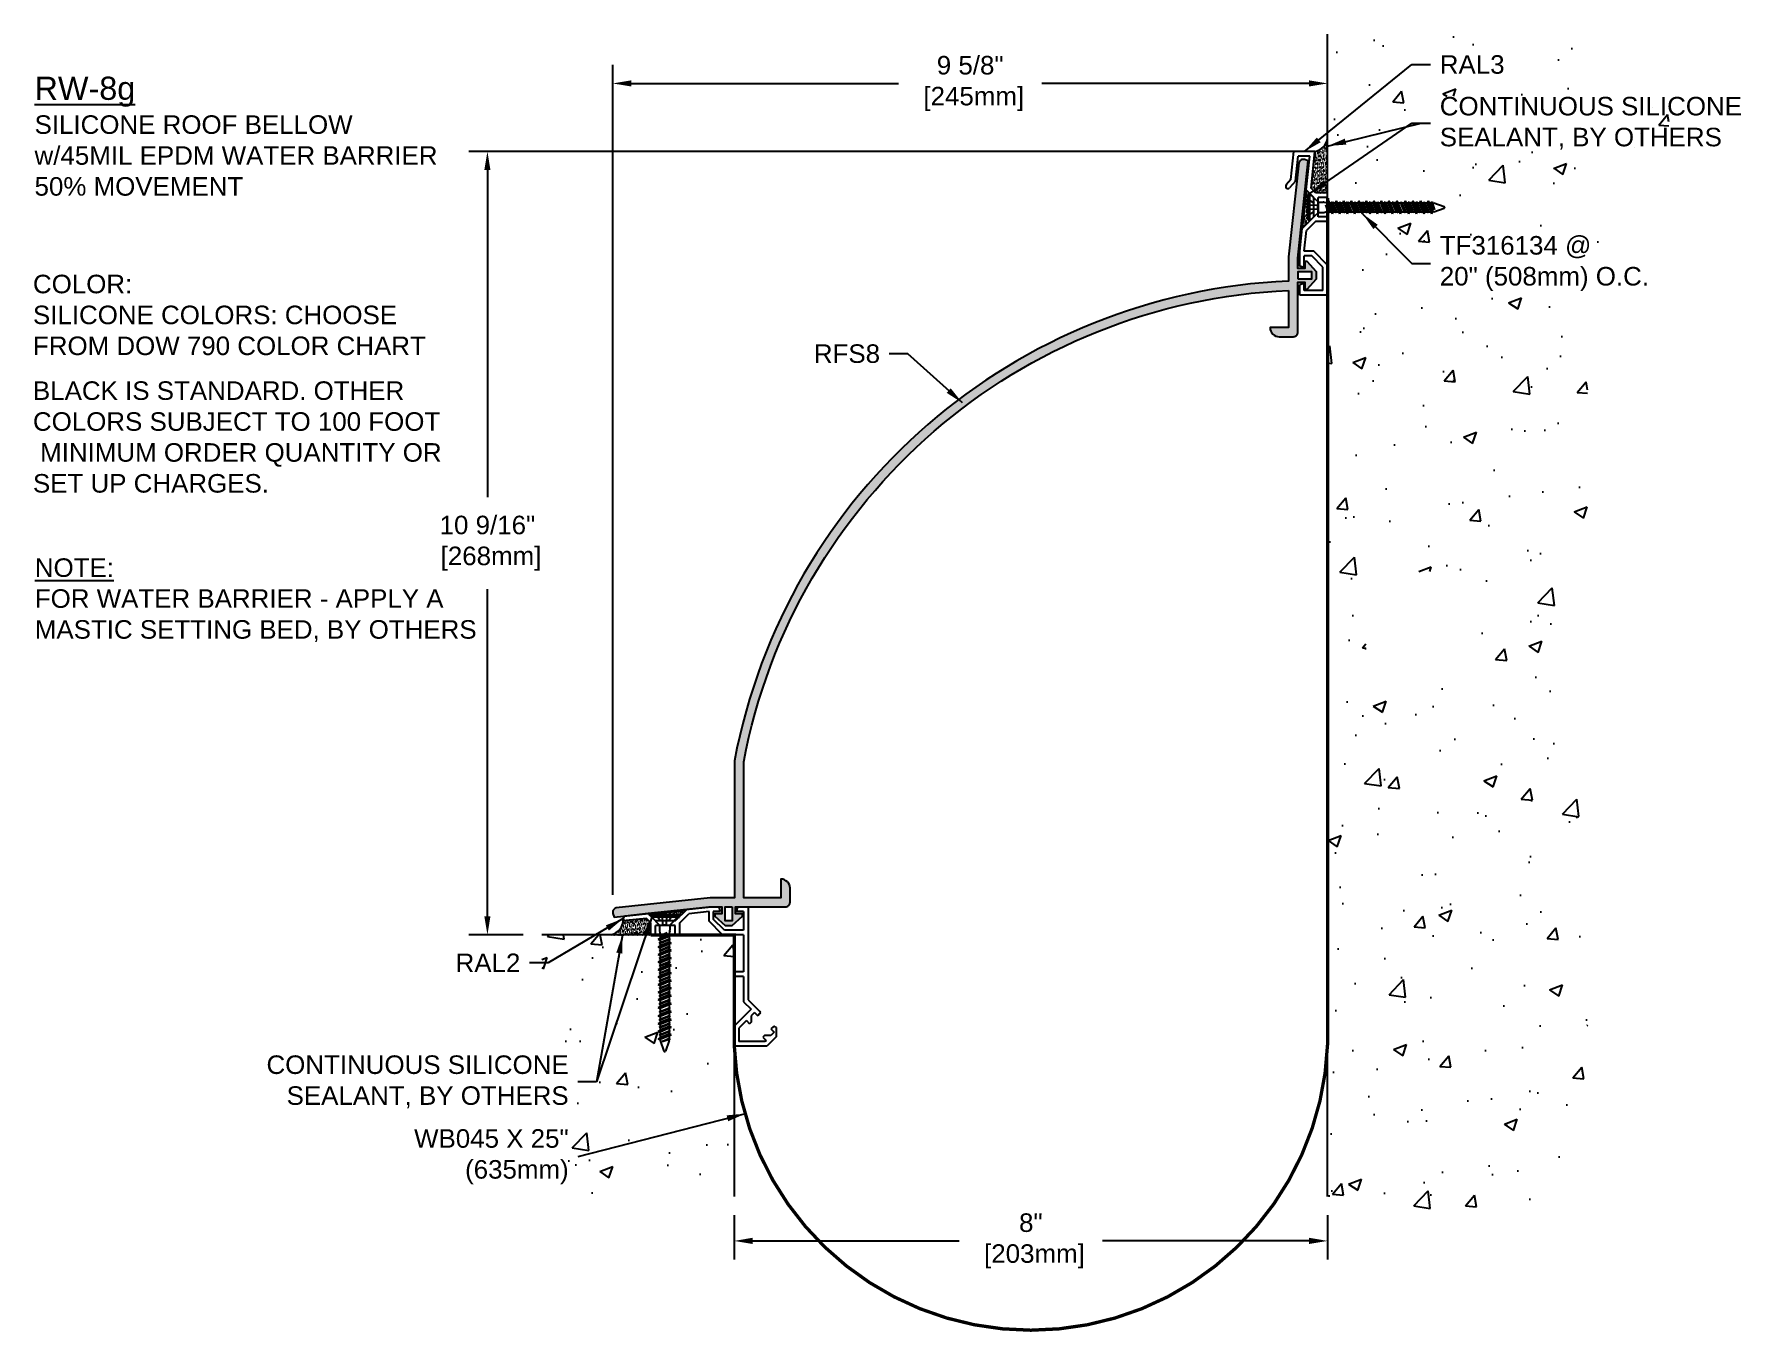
# Model space of a CAD drawing. Header units: inches. Extents: x -0.3 to 22.7, y -0.8 to 16.7.
import ezdxf

# ---------------------------------------------------------------- set-up
doc = ezdxf.new("R2010")
doc.units = ezdxf.units.IN
doc.header["$MEASUREMENT"] = 0
doc.linetypes.add('DASHED', pattern=[0.75, 0.5, -0.25])
for name, color, linetype in [('Anchors', 4, 'Continuous'), ('Conditions', 1, 'Continuous'), ('Dimensions', 3, 'Continuous'), ('Fillers', 2, 'Continuous'), ('Metals', 7, 'Continuous'), ('TEXT', 2, 'Continuous')]:
    doc.layers.add(name, color=color, linetype=linetype)
doc.styles.add('ARIAL', font='arial.ttf')
doc.dimstyles.new('Arial', dxfattribs={"dimtxt": 0.25, "dimasz": 0.25, "dimexe": 0.25, "dimexo": 0.25, "dimgap": 0.25, "dimtad": 0, "dimtih": 1, "dimtoh": 1, "dimdec": 4, "dimzin": 3, "dimdsep": 46, "dimlunit": 4, "dimtxsty": 'ARIAL', "dimcen": 0.25, "dimadec": 0, "dimazin": 0, "dimtfac": 1, "dimtdec": 4, "dimtofl": 0, "dimtmove": 0, "dimatfit": 3, "dimfxl": 0, "dimfrac": 2, "dimtolj": 1, "dimtzin": 0, "dimarcsym": 0})

# ---------------------------------------------------------------- blocks, each defined once
blk = doc.blocks.new('*D8')
at = {"layer": 'DEFPOINTS', "color": 0}
for p in [(9.161, 1.027), (17.161, 1.027), (17.161, 0.429)]:
    blk.add_point(p, dxfattribs=at)
at = {"layer": 'Dimensions', "color": 0, "lineweight": -2}
for p, q in [((9.161, 0.777), (9.161, 0.179)), ((17.161, 0.777), (17.161, 0.179)), ((9.411, 0.429), (12.195, 0.429)), ((16.911, 0.429), (14.128, 0.429))]:
    blk.add_line(p, q, dxfattribs=at)
at = {"layer": 'Dimensions', "color": 0}
for points in [[(9.411, 0.471), (9.411, 0.387), (9.161, 0.429)], [(16.911, 0.471), (16.911, 0.387), (17.161, 0.429)]]:
    blk.add_solid(points, dxfattribs=at)
at = {"layer": 'Dimensions', "color": 0, "insert": (13.161, 0.429), "char_height": 0.25, "attachment_point": 5, "style": 'ARIAL'}
blk.add_mtext('\\A1;8"\\P [203mm]', dxfattribs=at)
blk = doc.blocks.new('A$C63CB1885')
for p, q in [((-0.176, 0), (-0.175, 0.018)), ((-0.176, 0), (0.176, 0)), ((-0.176, 0), (-0.07, -0.113)), ((-0.163, 0.029), (0.163, 0.029)), ((0.07, -0.113), (0.176, 0)), ((0.176, 0), (0.175, 0.018)), ((-0.074, -0.251), (0.032, -0.215)), ((-0.07, -0.113), (0.07, -0.113)), ((-0.07, -0.113), (-0.07, -0.18)), ((-0.069, -0.189), (-0.063, -0.215)), ((-0.062, -0.245), (0.032, -0.215)), ((0.032, -0.215), (-0.062, -0.257)), ((-0.062, -0.225), (-0.062, -0.245)), ((0.062, -0.225), (0.062, -0.238)), ((0.069, -0.189), (0.063, -0.215)), ((0.07, -0.113), (0.07, -0.18)), ((-0.086, -0.302), (0.086, -0.251)), ((-0.086, -0.302), (-0.062, -0.289)), ((-0.086, -0.302), (-0.062, -0.315)), ((-0.086, -0.403), (0.086, -0.353)), ((-0.086, -0.403), (-0.062, -0.391)), ((-0.086, -0.403), (-0.062, -0.416)), ((-0.086, -0.505), (0.086, -0.454)), ((-0.074, -0.251), (-0.062, -0.245)), ((-0.074, -0.251), (-0.062, -0.257)), ((-0.074, -0.353), (0.074, -0.302)), ((-0.074, -0.353), (-0.062, -0.346)), ((-0.074, -0.353), (-0.062, -0.359)), ((-0.074, -0.454), (0.074, -0.403)), ((-0.074, -0.454), (-0.062, -0.448)), ((-0.074, -0.454), (-0.062, -0.46)), ((0.062, -0.238), (-0.062, -0.289)), ((-0.062, -0.257), (-0.062, -0.289)), ((0.062, -0.264), (-0.062, -0.315)), ((-0.062, -0.346), (0.062, -0.296)), ((0.062, -0.308), (-0.062, -0.359)), ((-0.062, -0.315), (-0.062, -0.346)), ((0.062, -0.34), (-0.062, -0.391)), ((-0.062, -0.359), (-0.062, -0.391)), ((0.062, -0.366), (-0.062, -0.416)), ((-0.062, -0.448), (0.062, -0.397)), ((0.062, -0.41), (-0.062, -0.46)), ((-0.062, -0.416), (-0.062, -0.448)), ((0.062, -0.441), (-0.062, -0.492)), ((0.086, -0.251), (0.062, -0.238)), ((0.086, -0.251), (0.062, -0.264)), ((0.062, -0.264), (0.062, -0.296)), ((0.074, -0.302), (0.062, -0.296)), ((0.074, -0.302), (0.062, -0.308)), ((0.062, -0.308), (0.062, -0.34)), ((0.086, -0.353), (0.062, -0.34)), ((0.086, -0.353), (0.062, -0.366)), ((0.062, -0.366), (0.062, -0.397)), ((0.074, -0.403), (0.062, -0.397)), ((0.074, -0.403), (0.062, -0.41)), ((0.062, -0.41), (0.062, -0.441)), ((0.086, -0.454), (0.062, -0.441)), ((0.086, -0.454), (0.062, -0.467)), ((-0.086, -0.505), (-0.062, -0.492)), ((-0.086, -0.505), (-0.062, -0.518)), ((-0.086, -0.607), (0.086, -0.556)), ((-0.086, -0.607), (-0.062, -0.594)), ((-0.086, -0.607), (-0.062, -0.619)), ((-0.086, -0.708), (0.086, -0.657)), ((-0.074, -0.556), (0.074, -0.505)), ((-0.074, -0.556), (-0.062, -0.55)), ((-0.074, -0.556), (-0.062, -0.562)), ((-0.074, -0.657), (0.074, -0.607)), ((-0.074, -0.657), (-0.062, -0.651)), ((-0.074, -0.657), (-0.062, -0.664)), ((-0.062, -0.46), (-0.062, -0.492)), ((0.062, -0.467), (-0.062, -0.518)), ((-0.062, -0.55), (0.062, -0.499)), ((0.062, -0.511), (-0.062, -0.562)), ((-0.062, -0.518), (-0.062, -0.55)), ((0.062, -0.543), (-0.062, -0.594)), ((-0.062, -0.562), (-0.062, -0.594)), ((0.062, -0.569), (-0.062, -0.619)), ((-0.062, -0.651), (0.062, -0.6)), ((0.062, -0.613), (-0.062, -0.664)), ((-0.062, -0.619), (-0.062, -0.651)), ((0.062, -0.644), (-0.062, -0.695)), ((-0.062, -0.664), (-0.062, -0.695)), ((0.062, -0.67), (-0.062, -0.721)), ((0.062, -0.467), (0.062, -0.499)), ((0.074, -0.505), (0.062, -0.499)), ((0.074, -0.505), (0.062, -0.511)), ((0.062, -0.511), (0.062, -0.543)), ((0.086, -0.556), (0.062, -0.543)), ((0.086, -0.556), (0.062, -0.569)), ((0.062, -0.569), (0.062, -0.6)), ((0.074, -0.607), (0.062, -0.6)), ((0.074, -0.607), (0.062, -0.613)), ((0.062, -0.613), (0.062, -0.644)), ((0.086, -0.657), (0.062, -0.644)), ((0.086, -0.657), (0.062, -0.67)), ((0.062, -0.67), (0.062, -0.702)), ((-0.086, -0.708), (-0.062, -0.695)), ((-0.086, -0.708), (-0.062, -0.721)), ((-0.086, -0.81), (0.086, -0.759)), ((-0.086, -0.81), (-0.062, -0.797)), ((-0.086, -0.81), (-0.062, -0.823)), ((-0.086, -0.911), (0.086, -0.86)), ((-0.086, -0.911), (-0.062, -0.898)), ((-0.086, -0.911), (-0.062, -0.924)), ((-0.074, -0.759), (0.074, -0.708)), ((-0.074, -0.759), (-0.062, -0.753)), ((-0.074, -0.759), (-0.062, -0.765)), ((-0.074, -0.86), (0.074, -0.81)), ((-0.074, -0.86), (-0.062, -0.854)), ((-0.074, -0.86), (-0.062, -0.867)), ((-0.074, -0.962), (0.074, -0.911)), ((-0.062, -0.753), (0.062, -0.702)), ((0.062, -0.714), (-0.062, -0.765)), ((-0.062, -0.721), (-0.062, -0.753)), ((0.062, -0.746), (-0.062, -0.797)), ((-0.062, -0.765), (-0.062, -0.797)), ((0.062, -0.772), (-0.062, -0.823)), ((-0.062, -0.854), (0.062, -0.804)), ((0.062, -0.816), (-0.062, -0.867)), ((-0.062, -0.823), (-0.062, -0.854)), ((0.062, -0.848), (-0.062, -0.898)), ((-0.062, -0.867), (-0.062, -0.898)), ((0.062, -0.873), (-0.062, -0.924)), ((-0.062, -0.956), (0.062, -0.905)), ((0.062, -0.917), (-0.062, -0.968)), ((0.074, -0.708), (0.062, -0.702)), ((0.074, -0.708), (0.062, -0.714)), ((0.062, -0.714), (0.062, -0.746)), ((0.086, -0.759), (0.062, -0.746)), ((0.086, -0.759), (0.062, -0.772)), ((0.062, -0.772), (0.062, -0.804)), ((0.074, -0.81), (0.062, -0.804)), ((0.074, -0.81), (0.062, -0.816)), ((0.062, -0.816), (0.062, -0.848)), ((0.086, -0.86), (0.062, -0.848)), ((0.086, -0.86), (0.062, -0.873)), ((0.062, -0.873), (0.062, -0.905)), ((0.074, -0.911), (0.062, -0.905)), ((0.074, -0.911), (0.062, -0.917)), ((0.062, -0.917), (0.062, -0.949)), ((-0.086, -1.013), (0.086, -0.962)), ((-0.086, -1.013), (-0.062, -1)), ((-0.086, -1.013), (-0.062, -1.026)), ((-0.086, -1.114), (0.086, -1.064)), ((-0.086, -1.114), (-0.062, -1.101)), ((-0.086, -1.114), (-0.062, -1.127)), ((-0.074, -0.962), (-0.062, -0.956)), ((-0.074, -0.962), (-0.062, -0.968)), ((-0.074, -1.064), (0.074, -1.013)), ((-0.074, -1.064), (-0.062, -1.057)), ((-0.074, -1.064), (-0.062, -1.07)), ((-0.074, -1.171), (0.074, -1.121)), ((-0.062, -0.924), (-0.062, -0.956)), ((0.062, -0.949), (-0.062, -1)), ((-0.062, -0.968), (-0.062, -1)), ((0.062, -0.975), (-0.062, -1.026)), ((-0.062, -1.057), (0.062, -1.007)), ((0.062, -1.019), (-0.062, -1.07)), ((-0.062, -1.026), (-0.062, -1.057)), ((0.062, -1.051), (-0.062, -1.101)), ((-0.062, -1.07), (-0.062, -1.101)), ((0.062, -1.077), (-0.062, -1.127)), ((-0.062, -1.165), (0.062, -1.115)), ((0.062, -1.127), (-0.062, -1.178)), ((-0.062, -1.127), (-0.062, -1.165)), ((0.086, -0.962), (0.062, -0.949)), ((0.086, -0.962), (0.062, -0.975)), ((0.062, -0.975), (0.062, -1.007)), ((0.074, -1.013), (0.062, -1.007)), ((0.074, -1.013), (0.062, -1.019)), ((0.062, -1.019), (0.062, -1.051)), ((0.086, -1.064), (0.062, -1.051)), ((0.086, -1.064), (0.062, -1.077)), ((0.062, -1.077), (0.062, -1.115)), ((0.074, -1.121), (0.062, -1.115)), ((0.074, -1.121), (0.062, -1.127)), ((0.062, -1.127), (0.062, -1.159)), ((-0.086, -1.222), (0.086, -1.171)), ((-0.086, -1.222), (-0.062, -1.209)), ((-0.086, -1.222), (-0.062, -1.235)), ((-0.086, -1.332), (0.086, -1.282)), ((-0.086, -1.332), (-0.062, -1.319)), ((-0.086, -1.332), (-0.062, -1.345)), ((-0.074, -1.171), (-0.062, -1.165)), ((-0.074, -1.171), (-0.062, -1.178)), ((-0.074, -1.282), (0.074, -1.231)), ((-0.074, -1.282), (-0.062, -1.275)), ((-0.074, -1.282), (-0.062, -1.288)), ((-0.074, -1.387), (0.074, -1.336)), ((0.062, -1.159), (-0.062, -1.209)), ((-0.062, -1.178), (-0.062, -1.209)), ((0.062, -1.184), (-0.062, -1.235)), ((-0.062, -1.275), (0.062, -1.225)), ((-0.062, -1.235), (-0.062, -1.275)), ((0.062, -1.237), (-0.062, -1.288)), ((0.062, -1.269), (-0.062, -1.319)), ((-0.062, -1.288), (-0.062, -1.319)), ((0.062, -1.295), (-0.062, -1.345)), ((-0.062, -1.381), (0.062, -1.33)), ((0.062, -1.343), (-0.062, -1.393)), ((-0.062, -1.345), (-0.062, -1.381)), ((0.062, -1.374), (-0.062, -1.425)), ((0.086, -1.171), (0.062, -1.159)), ((0.086, -1.171), (0.062, -1.184)), ((0.062, -1.184), (0.062, -1.225)), ((0.074, -1.231), (0.062, -1.225)), ((0.074, -1.231), (0.062, -1.237)), ((0.062, -1.237), (0.062, -1.269)), ((0.086, -1.282), (0.062, -1.269)), ((0.086, -1.282), (0.062, -1.295)), ((0.062, -1.295), (0.062, -1.33)), ((0.074, -1.336), (0.062, -1.33)), ((0.074, -1.336), (0.062, -1.343)), ((0.062, -1.343), (0.062, -1.374)), ((0.086, -1.387), (0.062, -1.374)), ((-0.086, -1.438), (0.086, -1.387)), ((-0.086, -1.438), (-0.062, -1.425)), ((-0.086, -1.438), (-0.062, -1.451)), ((-0.086, -1.54), (0.086, -1.489)), ((-0.086, -1.54), (-0.062, -1.527)), ((-0.086, -1.54), (-0.062, -1.553)), ((-0.086, -1.643), (0.086, -1.592)), ((-0.074, -1.387), (-0.062, -1.381)), ((-0.074, -1.387), (-0.062, -1.393)), ((-0.074, -1.489), (0.074, -1.439)), ((-0.074, -1.489), (-0.062, -1.483)), ((-0.074, -1.489), (-0.062, -1.496)), ((-0.074, -1.592), (0.074, -1.541)), ((-0.074, -1.592), (-0.062, -1.586)), ((-0.074, -1.592), (-0.062, -1.598)), ((-0.062, -1.393), (-0.062, -1.425)), ((0.062, -1.4), (-0.062, -1.451)), ((-0.062, -1.483), (0.062, -1.433)), ((0.062, -1.445), (-0.062, -1.496)), ((-0.062, -1.451), (-0.062, -1.483)), ((0.062, -1.477), (-0.062, -1.527)), ((-0.062, -1.496), (-0.062, -1.527)), ((0.062, -1.502), (-0.062, -1.553)), ((-0.062, -1.586), (0.062, -1.535)), ((0.062, -1.547), (-0.062, -1.598)), ((-0.062, -1.553), (-0.062, -1.586)), ((0.062, -1.579), (-0.062, -1.63)), ((-0.062, -1.598), (-0.062, -1.63)), ((0.062, -1.605), (-0.062, -1.655)), ((0.086, -1.387), (0.062, -1.4)), ((0.062, -1.4), (0.062, -1.433)), ((0.074, -1.439), (0.062, -1.433)), ((0.074, -1.439), (0.062, -1.445)), ((0.062, -1.445), (0.062, -1.477)), ((0.086, -1.489), (0.062, -1.477)), ((0.086, -1.489), (0.062, -1.502)), ((0.062, -1.502), (0.062, -1.535)), ((0.074, -1.541), (0.062, -1.535)), ((0.074, -1.541), (0.062, -1.547)), ((0.062, -1.547), (0.062, -1.579)), ((0.086, -1.592), (0.062, -1.579)), ((0.086, -1.592), (0.062, -1.605)), ((0.062, -1.605), (0.062, -1.652)), ((-0.086, -1.643), (-0.062, -1.63)), ((-0.086, -1.643), (-0.062, -1.655)), ((-0.06, -1.668), (-0.01, -1.81)), ((-0.034, -1.679), (0.062, -1.636)), ((-0.034, -1.679), (0.074, -1.643)), ((0.062, -1.649), (-0.034, -1.679)), ((0.06, -1.668), (0.01, -1.81)), ((0.074, -1.643), (0.062, -1.636)), ((0.074, -1.643), (0.062, -1.649))]:
    blk.add_line(p, q)
at = {"linetype": 'DASHED', "ltscale": 0.025}
for p, q in [((-0.113, 0.029), (-0.024, -0.106)), ((-0.024, -0.106), (-0.031, 0.028)), ((0.024, -0.106), (0.031, 0.029)), ((0.112, 0.029), (0.024, -0.106)), ((-0.024, -0.106), (0.024, -0.106))]:
    blk.add_line(p, q, dxfattribs=at)
for centre, radius, start, end in [((-0.163, 0.017), 0.0112, 90, 175), ((0.163, 0.017), 0.0112, 5, 90), ((-0.023, -0.18), 0.0465, 180, 191.9357), ((-0.109, -0.225), 0.0465, 0, 11.9357), ((0.109, -0.225), 0.0465, 168.0643, 180), ((0.023, -0.18), 0.0465, 348.0643, 0), ((-0.016, -1.652), 0.0465, 183.9476, 199.3058), ((0, -1.806), 0.0106, 204.1001, 335.8999), ((0.016, -1.652), 0.0465, 340.6942, 0)]:
    blk.add_arc(centre, radius, start, end)
blk = doc.blocks.new('TF316134')
blk.add_blockref('A$C63CB1885', (0, -0.0285))
blk = doc.blocks.new('*D9')
at = {"layer": 'DEFPOINTS', "color": 0}
for p in [(5.834, 15.119), (16.99, 15.119), (6.566, 4.556)]:
    blk.add_point(p, dxfattribs=at)
at = {"layer": 'Dimensions', "color": 0, "lineweight": -2}
for p, q in [((16.74, 15.119), (5.584, 15.119)), ((5.834, 14.869), (5.834, 10.458)), ((5.834, 4.806), (5.834, 9.217)), ((6.316, 4.556), (5.584, 4.556))]:
    blk.add_line(p, q, dxfattribs=at)
at = {"layer": 'Dimensions', "color": 0}
for points in [[(5.792, 14.869), (5.875, 14.869), (5.834, 15.119)], [(5.792, 4.806), (5.875, 4.806), (5.834, 4.556)]]:
    blk.add_solid(points, dxfattribs=at)
at = {"layer": 'Dimensions', "color": 0, "insert": (5.834, 9.837), "char_height": 0.25, "attachment_point": 5, "style": 'ARIAL'}
blk.add_mtext('\\A1;10 9/16"\\P [268mm]', dxfattribs=at)
blk = doc.blocks.new('*D10')
at = {"layer": 'DEFPOINTS', "color": 0}
for p in [(17.161, 16.037), (17.161, 15.193), (7.524, 4.847)]:
    blk.add_point(p, dxfattribs=at)
at = {"layer": 'Dimensions', "color": 0, "lineweight": -2}
for p, q in [((7.524, 5.097), (7.524, 16.287)), ((17.161, 15.443), (17.161, 16.287)), ((7.774, 16.037), (11.376, 16.037)), ((16.911, 16.037), (13.309, 16.037))]:
    blk.add_line(p, q, dxfattribs=at)
at = {"layer": 'Dimensions', "color": 0}
for points in [[(7.774, 16.079), (7.774, 15.996), (7.524, 16.037)], [(16.911, 16.079), (16.911, 15.996), (17.161, 16.037)]]:
    blk.add_solid(points, dxfattribs=at)
at = {"layer": 'Dimensions', "color": 0, "insert": (12.343, 16.037), "char_height": 0.25, "attachment_point": 5, "style": 'ARIAL'}
blk.add_mtext('\\A1;9 5/8"\\P [245mm]', dxfattribs=at)
blk = doc.blocks.new('RAL2')
for p, q in [((-0.797, 1.687), (-0.642, 1.843)), ((-0.345, 1.875), (-0.642, 1.843)), ((-0.205, 1.875), (-0.345, 1.875)), ((-0.188, 1.813), (-0.205, 1.875)), ((0.03, 1.813), (0.047, 1.875)), ((0.187, 1.875), (0.047, 1.875)), ((0.187, 1.875), (0.187, 0.625)), ((-1.497, 1.72), (-1.497, 1.718)), ((-1.162, 1.787), (-1.47, 1.753)), ((-1.185, 1.722), (-1.464, 1.692)), ((-1.125, 1.662), (-1.185, 1.722)), ((-1.062, 1.687), (-1.162, 1.787)), ((-1.125, 1.5), (-1.125, 1.662)), ((-0.797, 1.687), (-1.062, 1.687)), ((-0.797, 1.625), (-1.062, 1.625)), ((-1.062, 1.5), (-1.062, 1.625)), ((-0.797, 1.5), (-0.797, 1.625)), ((-0.735, 1.662), (-0.613, 1.784)), ((-0.735, 1.5), (-0.735, 1.662)), ((-0.338, 1.813), (-0.613, 1.784)), ((-0.345, 1.813), (-0.345, 1.687)), ((-0.158, 1.5), (-0.345, 1.687)), ((-0.188, 1.813), (-0.283, 1.813)), ((-0.283, 1.813), (-0.283, 1.713)), ((-0.132, 1.562), (-0.283, 1.713)), ((0.125, 1.813), (0.03, 1.813)), ((0.125, 1.813), (0.125, 1.562)), ((-1.062, 1.5), (-1.125, 1.5)), ((-0.735, 1.5), (-0.797, 1.5)), ((0.125, 1.5), (-0.158, 1.5)), ((0.125, 1.562), (-0.132, 1.562)), ((0.125, 1.5), (0.125, 1)), ((0, 1), (0, 0.938)), ((0.125, 1), (0, 1)), ((0.125, 0.938), (0, 0.938)), ((0.125, 0.938), (0.125, 0.599)), ((0.228, 0.496), (0, 0.268)), ((0.125, 0.599), (0.228, 0.496)), ((0.187, 0.625), (0.346, 0.466)), ((0, 0.268), (0, 0)), ((0.163, 0.343), (0.062, 0.242)), ((0.062, 0.242), (0.062, 0.062)), ((0.163, 0.343), (0.206, 0.299)), ((0.228, 0.321), (0.206, 0.299)), ((0.272, 0.452), (0.228, 0.408)), ((0.228, 0.408), (0.228, 0.321)), ((0.272, 0.452), (0.316, 0.408)), ((0.346, 0.438), (0.316, 0.408)), ((0.522, 0.261), (0.493, 0.232)), ((0.493, 0.232), (0.537, 0.187)), ((0.551, 0.261), (0.563, 0.249)), ((0.563, 0.249), (0.563, 0.125)), ((0.438, 0), (0, 0)), ((0.412, 0.062), (0.062, 0.062)), ((0.405, 0.144), (0.383, 0.122)), ((0.383, 0.122), (0.428, 0.077)), ((0.493, 0.143), (0.405, 0.144)), ((0.428, 0.077), (0.412, 0.062)), ((0.563, 0.125), (0.438, 0)), ((0.537, 0.187), (0.493, 0.143))]:
    blk.add_line(p, q)
for centre, radius, start, end in [((-1.467, 1.723), 0.03, 96.1768, 186.1768), ((-1.467, 1.721), 0.03, 186.1768, 276.1768), ((0.332, 0.452), 0.02, 315, 45), ((0.537, 0.247), 0.02, 45, 135)]:
    blk.add_arc(centre, radius, start, end)
blk = doc.blocks.new('RAL3')
for p, q in [((-0.493, 1.563), (-0.454, 1.938)), ((-0.171, 1.938), (-0.454, 1.938)), ((-0.434, 1.537), (-0.398, 1.876)), ((-0.24, 1.876), (-0.398, 1.876)), ((-0.288, 1.421), (-0.24, 1.876)), ((-0.223, 1.444), (-0.171, 1.938)), ((-0.493, 1.563), (-0.558, 1.489)), ((-0.434, 1.537), (-0.511, 1.449)), ((-0.187, 1.32), (-0.288, 1.421)), ((-0.161, 1.383), (-0.223, 1.444)), ((0, 1.383), (-0.161, 1.383)), ((0, 1.32), (0, 1.383)), ((-0.187, 1.056), (-0.187, 1.32)), ((0, 1.32), (-0.125, 1.32)), ((-0.125, 1.056), (-0.125, 1.32)), ((-0.187, 1.056), (-0.343, 0.9)), ((-0.161, 0.993), (-0.283, 0.871)), ((0, 0.993), (-0.161, 0.993)), ((0, 1.056), (-0.125, 1.056)), ((0, 0.993), (0, 1.056)), ((-0.375, 0.593), (-0.343, 0.9)), ((-0.313, 0.593), (-0.283, 0.871)), ((-0.375, 0.392), (-0.375, 0.593)), ((-0.187, 0.593), (-0.313, 0.593)), ((-0.313, 0.375), (-0.313, 0.531)), ((-0.213, 0.531), (-0.313, 0.531)), ((-0.062, 0.38), (-0.213, 0.531)), ((0, 0.406), (-0.187, 0.593)), ((-0.313, 0.375), (-0.375, 0.392)), ((-0.062, 0.062), (-0.062, 0.38)), ((0, 0), (0, 0.406)), ((-0.313, 0.157), (-0.375, 0.14)), ((-0.375, 0), (-0.375, 0.14)), ((0, 0), (-0.375, 0)), ((-0.313, 0.062), (-0.313, 0.157)), ((-0.062, 0.062), (-0.313, 0.062))]:
    blk.add_line(p, q)
blk.add_arc((-0.534, 1.469), 0.031, 138.8174, 318.8174)
blk = doc.blocks.new('RFS8 at 8RW')
h = blk.add_hatch(color=256)
h.dxf.hatch_style = 1
h.paths.add_polyline_path([(7.907, 10.063), (7.859, 10.079, 0.414214), (7.782, 10.035), (7.644, 8.767), (7.644, 8.439, 0.348548), (0.172, 1.97), (0.172, 0.125), (-0.156, 0.125), (-1.424, -0.013, 0.450136), (-1.466, -0.097), (-1.452, -0.138), (-0.14, 0), (0, 0), (0, -0.094), (-0.094, -0.094), (-0.094, -0.125), (0.047, -0.25), (0.094, -0.25), (0.141, -0.25), (0.281, -0.125), (0.281, -0.094), (0.188, -0.094), (0.188, 0), (0.859, 0, 0.414214), (0.922, 0.062), (0.922, 0.251, 0.416578), (0.797, 0.375), (0.797, 0.125), (0.297, 0.125), (0.297, 1.958, -0.347939), (7.644, 8.314), (7.644, 7.814), (7.394, 7.814, 0.416578), (7.518, 7.689), (7.706, 7.689, 0.414214), (7.769, 7.751), (7.769, 8.423), (7.863, 8.423), (7.863, 8.329), (7.894, 8.329), (8.019, 8.47), (8.019, 8.517), (8.019, 8.564), (7.894, 8.704), (7.863, 8.704), (7.863, 8.611), (7.769, 8.611), (7.769, 8.75)])
h.paths.add_polyline_path([(7.769, 8.564), (7.956, 8.564), (7.956, 8.47), (7.769, 8.47), (7.769, 8.517)], flags=16)
h.paths.add_polyline_path([(0.141, 0), (0.141, -0.188), (0.047, -0.188), (0.047, 0), (0.094, 0)], flags=16)
blk.add_lwpolyline([(7.644, 8.314), (7.644, 7.814), (7.394, 7.814), (7.394, 7.813, 0.414214), (7.518, 7.689), (7.706, 7.689, 0.414214), (7.769, 7.751), (7.769, 8.423), (7.863, 8.423), (7.863, 8.329), (7.894, 8.329), (8.019, 8.47), (8.019, 8.517), (8.019, 8.564), (7.894, 8.704), (7.863, 8.704), (7.863, 8.611), (7.769, 8.611), (7.769, 8.75), (7.907, 10.063), (7.859, 10.079, 0.414214), (7.782, 10.035), (7.644, 8.767), (7.644, 8.439, 0.348548), (0.172, 1.97), (0.172, 0.125), (-0.156, 0.125), (-1.424, -0.013, 0.414214), (-1.468, -0.09), (-1.452, -0.138), (-0.14, 0), (0, 0), (0, -0.094), (-0.094, -0.094), (-0.094, -0.125), (0.047, -0.25), (0.094, -0.25), (0.141, -0.25), (0.281, -0.125), (0.281, -0.094), (0.188, -0.094), (0.188, 0), (0.859, 0, 0.414214), (0.922, 0.062), (0.922, 0.251, 0.414214), (0.798, 0.375), (0.797, 0.375), (0.797, 0.125), (0.297, 0.125), (0.297, 1.958, -0.347939), (7.644, 8.314)], format="xyb")
for points in [[(7.769, 8.47), (7.956, 8.47), (7.956, 8.564), (7.769, 8.564), (7.769, 8.517)], [(0.141, 0), (0.141, -0.188), (0.047, -0.188), (0.047, 0), (0.094, 0)]]:
    blk.add_lwpolyline(points, close=True)

msp = doc.modelspace()

# ---------------------------------------------------------------- hatches: boundary and pattern name
at = {"layer": 'Conditions'}
h = msp.add_hatch(dxfattribs=at)
h.set_pattern_fill('AR-CONC', color=256, scale=0.25)
h.set_pattern_definition([(50, (-4.6967, -4.4246), (1.79315, -0.15688), [0.1875, -2.0625]), (355, (-4.6967, -4.4246), (-0.34688, 1.88048), [0.15, -1.65]), (100.4514, (-4.5473, -4.4376), (1.44627, 1.7236), [0.15935, -1.752855]), (46.184, (-4.6967, -3.9246), (2.6681, -0.4138), [0.28125, -3.09375]), (96.636, (-4.4744, -3.959), (2.33665, 2.4353), [0.23903, -2.62928]), (351.184, (-4.6967, -3.9246), (2.33665, 2.4353), [0.225, -2.475]), (21, (-4.4467, -4.0496), (1.49227, -1.00655), [0.1875, -2.0625]), (326, (-4.4467, -4.0496), (0.60829, 1.81288), [0.15, -1.65]), (71.4514, (-4.3223, -4.1335), (2.10056, 0.80633), [0.15935, -1.752855]), (37.5, (-4.6967, -4.4246), (0.0304, 0.832235), [0, -1.63, 0, -1.675, 0, -1.65625]), (7.5, (-4.6967, -4.4246), (0.657674, 0.98603), [0, -0.955, 0, -1.5925, 0, -0.63125]), (327.5, (-5.2542, -4.4246), (1.334556, -0.056387), [0, -0.625, 0, -1.95, 0, -2.5875]), (317.5, (-5.5042, -4.4246), (1.457965, 0.250262), [0, -0.8125, 0, -1.295, 0, -1.8375])])
h.paths.add_polyline_path([(20.66725, 16.70205), (17.16112, 16.70205), (17.16112, 0.67559), (20.66725, 0.67559)])
edge = h.paths.add_edge_path(flags=16)
edge.add_line((18.56666, 14.28037), (18.55368, 14.30448))
edge.add_line((18.55368, 14.30448), (18.52209, 14.30448))
edge.add_line((18.52209, 14.30448), (18.51587, 14.29292))
edge.add_line((18.51587, 14.29292), (18.50966, 14.30447))
edge.add_line((18.50966, 14.30447), (18.47737, 14.30447))
edge.add_line((18.47737, 14.30447), (18.46439, 14.28037))
edge.add_line((18.46439, 14.28037), (18.45142, 14.30447))
edge.add_line((18.45142, 14.30447), (18.41982, 14.30447))
edge.add_line((18.41982, 14.30447), (18.41361, 14.29292))
edge.add_line((18.41361, 14.29292), (18.4074, 14.30447))
edge.add_line((18.4074, 14.30447), (18.37511, 14.30446))
edge.add_line((18.37511, 14.30446), (18.36213, 14.28037))
edge.add_line((18.36213, 14.28037), (18.34916, 14.30446))
edge.add_line((18.34916, 14.30446), (18.31756, 14.30446))
edge.add_line((18.31756, 14.30446), (18.31135, 14.29292))
edge.add_line((18.31135, 14.29292), (18.30515, 14.30446))
edge.add_line((18.30515, 14.30446), (18.26947, 14.30446))
edge.add_line((18.26947, 14.30446), (18.2565, 14.28037))
edge.add_line((18.2565, 14.28037), (18.24353, 14.30445))
edge.add_line((18.24353, 14.30445), (18.21192, 14.30445))
edge.add_line((18.21192, 14.30445), (18.20572, 14.29292))
edge.add_line((18.20572, 14.29292), (18.19952, 14.30445))
edge.add_line((18.19952, 14.30445), (18.15934, 14.30445))
edge.add_line((18.15934, 14.30445), (18.14637, 14.28037))
edge.add_line((18.14637, 14.28037), (18.13341, 14.30445))
edge.add_line((18.13341, 14.30445), (18.10179, 14.30444))
edge.add_line((18.10179, 14.30444), (18.09559, 14.29292))
edge.add_line((18.09559, 14.29292), (18.08939, 14.30444))
edge.add_line((18.08939, 14.30444), (18.05145, 14.30444))
edge.add_line((18.05145, 14.30444), (18.03849, 14.28037))
edge.add_line((18.03849, 14.28037), (18.02553, 14.30444))
edge.add_line((18.02553, 14.30444), (17.99385, 14.30443))
edge.add_line((17.99385, 14.30443), (17.99387, 14.30438))
edge.add_line((17.99387, 14.30438), (17.98771, 14.29292))
edge.add_line((17.98771, 14.29292), (17.98152, 14.30443))
edge.add_line((17.98152, 14.30443), (17.94988, 14.30443))
edge.add_line((17.94988, 14.30443), (17.93693, 14.28037))
edge.add_line((17.93693, 14.28037), (17.92398, 14.30443))
edge.add_line((17.92398, 14.30443), (17.89229, 14.30443))
edge.add_line((17.89229, 14.30443), (17.89231, 14.30438))
edge.add_line((17.89231, 14.30438), (17.88615, 14.29292))
edge.add_line((17.88615, 14.29292), (17.87996, 14.30443))
edge.add_line((17.87996, 14.30443), (17.84832, 14.30442))
edge.add_line((17.84832, 14.30442), (17.83537, 14.28037))
edge.add_line((17.83537, 14.28037), (17.82242, 14.30442))
edge.add_line((17.82242, 14.30442), (17.79073, 14.30442))
edge.add_line((17.79073, 14.30442), (17.79075, 14.30438))
edge.add_line((17.79075, 14.30438), (17.78459, 14.29292))
edge.add_line((17.78459, 14.29292), (17.7784, 14.30442))
edge.add_line((17.7784, 14.30442), (17.74675, 14.30442))
edge.add_line((17.74675, 14.30442), (17.73381, 14.28037))
edge.add_line((17.73381, 14.28037), (17.72086, 14.30441))
edge.add_line((17.72086, 14.30441), (17.68917, 14.30441))
edge.add_line((17.68917, 14.30441), (17.68919, 14.30438))
edge.add_line((17.68919, 14.30438), (17.68302, 14.29292))
edge.add_line((17.68302, 14.29292), (17.67684, 14.30441))
edge.add_line((17.67684, 14.30441), (17.64518, 14.30441))
edge.add_line((17.64518, 14.30441), (17.63224, 14.28037))
edge.add_line((17.63224, 14.28037), (17.6193, 14.30441))
edge.add_line((17.6193, 14.30441), (17.58762, 14.3044))
edge.add_line((17.58762, 14.3044), (17.58762, 14.30438))
edge.add_line((17.58762, 14.30438), (17.58146, 14.29292))
edge.add_line((17.58146, 14.29292), (17.57529, 14.3044))
edge.add_line((17.57529, 14.3044), (17.54362, 14.3044))
edge.add_line((17.54362, 14.3044), (17.53068, 14.28037))
edge.add_line((17.53068, 14.28037), (17.51774, 14.3044))
edge.add_line((17.51774, 14.3044), (17.48606, 14.3044))
edge.add_line((17.48606, 14.3044), (17.48606, 14.30438))
edge.add_line((17.48606, 14.30438), (17.4799, 14.29292))
edge.add_line((17.4799, 14.29292), (17.47373, 14.30439))
edge.add_line((17.47373, 14.30439), (17.44205, 14.30439))
edge.add_line((17.44205, 14.30439), (17.42912, 14.28037))
edge.add_line((17.42912, 14.28037), (17.41618, 14.30439))
edge.add_line((17.41618, 14.30439), (17.3845, 14.30439))
edge.add_line((17.3845, 14.30439), (17.3845, 14.30438))
edge.add_line((17.3845, 14.30438), (17.37834, 14.29292))
edge.add_line((17.37834, 14.29292), (17.37217, 14.30439))
edge.add_line((17.37217, 14.30439), (17.34048, 14.30438))
edge.add_line((17.34048, 14.30438), (17.32756, 14.28037))
edge.add_line((17.32756, 14.28037), (17.31463, 14.30438))
edge.add_line((17.31463, 14.30438), (17.28294, 14.30438))
edge.add_line((17.28294, 14.30438), (17.27677, 14.29292))
edge.add_line((17.27677, 14.29292), (17.27061, 14.30438))
edge.add_line((17.27061, 14.30438), (17.23892, 14.30438))
edge.add_line((17.23892, 14.30438), (17.22599, 14.28037))
edge.add_line((17.22599, 14.28037), (17.21307, 14.30437))
edge.add_line((17.21307, 14.30437), (17.18137, 14.30437))
edge.add_line((17.18137, 14.30437), (17.17521, 14.29292))
edge.add_line((17.17521, 14.29292), (17.16905, 14.30437))
edge.add_line((17.16905, 14.30437), (17.21307, 14.30437))
edge.add_line((17.21307, 14.30437), (17.16229, 14.42887))
edge.add_line((17.16229, 14.42887), (17.17521, 14.45287))
edge.add_line((17.17521, 14.45287), (17.18814, 14.42887))
edge.add_line((17.18814, 14.42887), (17.21983, 14.42887))
edge.add_line((17.21983, 14.42887), (17.22599, 14.44031))
edge.add_line((17.22599, 14.44031), (17.23216, 14.42887))
edge.add_line((17.23216, 14.42887), (17.26385, 14.42887))
edge.add_line((17.26385, 14.42887), (17.27677, 14.45287))
edge.add_line((17.27677, 14.45287), (17.2897, 14.42887))
edge.add_line((17.2897, 14.42887), (17.32139, 14.42887))
edge.add_line((17.32139, 14.42887), (17.32756, 14.44031))
edge.add_line((17.32756, 14.44031), (17.33372, 14.42887))
edge.add_line((17.33372, 14.42887), (17.36541, 14.42887))
edge.add_line((17.36541, 14.42887), (17.37834, 14.45287))
edge.add_line((17.37834, 14.45287), (17.39126, 14.42887))
edge.add_line((17.39126, 14.42887), (17.42295, 14.42887))
edge.add_line((17.42295, 14.42887), (17.42912, 14.44031))
edge.add_line((17.42912, 14.44031), (17.43528, 14.42887))
edge.add_line((17.43528, 14.42887), (17.46697, 14.42887))
edge.add_line((17.46697, 14.42887), (17.4799, 14.45287))
edge.add_line((17.4799, 14.45287), (17.49282, 14.42887))
edge.add_line((17.49282, 14.42887), (17.52452, 14.42887))
edge.add_line((17.52452, 14.42887), (17.53068, 14.44031))
edge.add_line((17.53068, 14.44031), (17.53684, 14.42887))
edge.add_line((17.53684, 14.42887), (17.56854, 14.42887))
edge.add_line((17.56854, 14.42887), (17.58146, 14.45287))
edge.add_line((17.58146, 14.45287), (17.59439, 14.42887))
edge.add_line((17.59439, 14.42887), (17.62608, 14.42887))
edge.add_line((17.62608, 14.42887), (17.63224, 14.44031))
edge.add_line((17.63224, 14.44031), (17.63841, 14.42887))
edge.add_line((17.63841, 14.42887), (17.6701, 14.42887))
edge.add_line((17.6701, 14.42887), (17.68302, 14.45287))
edge.add_line((17.68302, 14.45287), (17.69595, 14.42887))
edge.add_line((17.69595, 14.42887), (17.72764, 14.42887))
edge.add_line((17.72764, 14.42887), (17.73381, 14.44031))
edge.add_line((17.73381, 14.44031), (17.73997, 14.42887))
edge.add_line((17.73997, 14.42887), (17.77166, 14.42887))
edge.add_line((17.77166, 14.42887), (17.78459, 14.45287))
edge.add_line((17.78459, 14.45287), (17.79751, 14.42887))
edge.add_line((17.79751, 14.42887), (17.8292, 14.42887))
edge.add_line((17.8292, 14.42887), (17.83537, 14.44031))
edge.add_line((17.83537, 14.44031), (17.84153, 14.42887))
edge.add_line((17.84153, 14.42887), (17.87322, 14.42887))
edge.add_line((17.87322, 14.42887), (17.88615, 14.45287))
edge.add_line((17.88615, 14.45287), (17.89907, 14.42887))
edge.add_line((17.89907, 14.42887), (17.93077, 14.42887))
edge.add_line((17.93077, 14.42887), (17.93693, 14.44031))
edge.add_line((17.93693, 14.44031), (17.94309, 14.42887))
edge.add_line((17.94309, 14.42887), (17.97479, 14.42887))
edge.add_line((17.97479, 14.42887), (17.98771, 14.45287))
edge.add_line((17.98771, 14.45287), (18.00064, 14.42887))
edge.add_line((18.00064, 14.42887), (18.03865, 14.42887))
edge.add_line((18.03865, 14.42887), (18.04481, 14.44031))
edge.add_line((18.04481, 14.44031), (18.05097, 14.42887))
edge.add_line((18.05097, 14.42887), (18.08267, 14.42887))
edge.add_line((18.08267, 14.42887), (18.09559, 14.45287))
edge.add_line((18.09559, 14.45287), (18.10852, 14.42887))
edge.add_line((18.10852, 14.42887), (18.14877, 14.42887))
edge.add_line((18.14877, 14.42887), (18.15494, 14.44031))
edge.add_line((18.15494, 14.44031), (18.1611, 14.42887))
edge.add_line((18.1611, 14.42887), (18.19279, 14.42887))
edge.add_line((18.19279, 14.42887), (18.20572, 14.45287))
edge.add_line((18.20572, 14.45287), (18.21864, 14.42887))
edge.add_line((18.21864, 14.42887), (18.25441, 14.42887))
edge.add_line((18.25441, 14.42887), (18.26057, 14.44031))
edge.add_line((18.26057, 14.44031), (18.26673, 14.42887))
edge.add_line((18.26673, 14.42887), (18.29843, 14.42887))
edge.add_line((18.29843, 14.42887), (18.31135, 14.45287))
edge.add_line((18.31135, 14.45287), (18.32428, 14.42887))
edge.add_line((18.32428, 14.42887), (18.35667, 14.42887))
edge.add_line((18.35667, 14.42887), (18.36283, 14.44031))
edge.add_line((18.36283, 14.44031), (18.369, 14.42887))
edge.add_line((18.369, 14.42887), (18.40069, 14.42887))
edge.add_line((18.40069, 14.42887), (18.41361, 14.45287))
edge.add_line((18.41361, 14.45287), (18.42654, 14.42887))
edge.add_line((18.42654, 14.42887), (18.45893, 14.42887))
edge.add_line((18.45893, 14.42887), (18.46509, 14.44031))
edge.add_line((18.46509, 14.44031), (18.47126, 14.42887))
edge.add_line((18.47126, 14.42887), (18.50295, 14.42887))
edge.add_line((18.50295, 14.42887), (18.51587, 14.45287))
edge.add_line((18.51587, 14.45287), (18.5288, 14.42887))
edge.add_line((18.5288, 14.42887), (18.56049, 14.42887))
edge.add_line((18.56049, 14.42887), (18.56666, 14.44031))
edge.add_line((18.56666, 14.44031), (18.57282, 14.42887))
edge.add_line((18.57282, 14.42887), (18.58424, 14.42887))
edge.add_line((18.58424, 14.42887), (18.73276, 14.37684))
edge.add_arc((18.73011, 14.36662), 0.01056, -65.899922, 75.488576, ccw=False)
edge.add_line((18.73443, 14.35698), (18.58017, 14.30294))
edge.add_line((18.58017, 14.30294), (18.57958, 14.30438))
edge.add_line((18.57958, 14.30438), (18.56666, 14.28037))
h.paths.add_polyline_path([(18.52204, 14.30438), (18.47126, 14.42887), (18.45893, 14.42887), (18.50971, 14.30438)], flags=0)
h.paths.add_polyline_path([(18.41978, 14.30438), (18.369, 14.42887), (18.35667, 14.42887), (18.40745, 14.30438)], flags=0)
h.paths.add_polyline_path([(18.31752, 14.30438), (18.26673, 14.42887), (18.25441, 14.42887), (18.30519, 14.30438)], flags=0)
h.paths.add_polyline_path([(18.21188, 14.30438), (18.1611, 14.42887), (18.14877, 14.42887), (18.19956, 14.30438)], flags=0)
h.paths.add_polyline_path([(18.10176, 14.30438), (18.05097, 14.42887), (18.03865, 14.42887), (18.08943, 14.30438)], flags=0)
h.paths.add_polyline_path([(17.28294, 14.30438), (17.23216, 14.42887), (17.21983, 14.42887), (17.27061, 14.30438)], flags=0)
h.paths.add_polyline_path([(17.67916, 8.19295), (19.19886, 8.19295), (19.19886, 9.45556), (17.67916, 9.45556)], flags=16)
h.paths.add_polyline_path([(18.60684, 16.09627), (19.35582, 16.09627), (19.35582, 16.48265), (18.60684, 16.48265)], flags=16)
h.paths.add_polyline_path([(18.61976, 13.27988), (20.82973, 13.27988), (20.82973, 13.98209), (18.61976, 13.98209)])
h.paths.add_polyline_path([(18.61439, 15.16215), (21.76442, 15.16215), (21.76442, 15.86436), (18.61439, 15.86436)])
h = msp.add_hatch(dxfattribs=at)
h.set_pattern_fill('AR-SAND', color=256, scale=0.02)
h.set_pattern_definition([(37.5, (-4.696696, -4.424572), (-0.001259867, 0.038536475), [0, -0.0304, 0, -0.034, 0, -0.0325]), (7.5, (-4.696696, -4.42457), (0.03539553, 0.05644292), [0, -0.0164, 0, -0.0274, 0, -0.0105]), (327.5, (-4.721296, -4.424572), (0.062282837, 0.00011318), [0, -0.01, 0, -0.036, 0, -0.047]), (317.5, (-4.721296, -4.42457), (0.06012253, 0.01755351), [0, -0.005, 0, -0.0236, 0, -0.027])])
h.paths.add_polyline_path([(17.16112, 15.30052, -0.33829391), (16.98982, 15.11891), (16.93794, 14.62527), (16.9998, 14.56341), (17.16112, 14.56341)])
h = msp.add_hatch(dxfattribs=at)
h.set_pattern_fill('AR-SAND', color=256, scale=0.02)
h.set_pattern_definition([(37.5, (6.03298, 6.09977), (-0.00125987, 0.038536475), [0, -0.0304, 0, -0.034, 0, -0.0325]), (7.5, (6.03298, 6.09977), (0.03539553, 0.05644292), [0, -0.0164, 0, -0.0274, 0, -0.0105]), (327.5, (6.00838, 6.09977), (0.06228284, 0.00011318), [0, -0.01, 0, -0.036, 0, -0.047]), (317.5, (6.00838, 6.09977), (0.06012253, 0.01755351), [0, -0.005, 0, -0.0236, 0, -0.027])])
h.paths.add_polyline_path([(16.89562, 14.53007, -0.38887873), (16.90589, 14.54127), (16.92412, 14.54287), (16.97412, 14.49554), (16.97412, 14.50141), (16.87319, 14.60234), (16.81836, 14.08065), (16.97412, 14.23641), (16.97412, 14.2377), (16.92412, 14.19037), (16.90589, 14.19196, -0.38887873), (16.89562, 14.20317)])
h = msp.add_hatch(dxfattribs=at)
h.set_pattern_fill('AR-SAND', color=256, scale=0.02)
h.set_pattern_definition([(37.5, (0.03298, 0.09977), (-0.00125987, 0.03853648), [0, -0.0304, 0, -0.034, 0, -0.0325]), (7.5, (0.03298, 0.09977), (0.03539553, 0.05644292), [0, -0.0164, 0, -0.0274, 0, -0.0105]), (327.5, (0.00838, 0.09977), (0.06228284, 0.00011318), [0, -0.01, 0, -0.036, 0, -0.047]), (317.5, (0.00838, 0.09977), (0.06012253, 0.0175535), [0, -0.005, 0, -0.0236, 0, -0.027])])
h.paths.add_polyline_path([(8.52127, 4.89881), (8.0008, 4.84248), (8.08951, 4.75376), (8.04746, 4.79818), (8.04906, 4.81641, -0.38887873), (8.06026, 4.82668), (8.38716, 4.82668, -0.38887873), (8.39837, 4.81641), (8.39996, 4.79818), (8.34763, 4.74291), (8.36537, 4.74291)])
h = msp.add_hatch(dxfattribs=at)
h.set_pattern_fill('AR-SAND', color=256, scale=0.02)
h.set_pattern_definition([(37.5, (3.80294, -0.761608), (-0.00125987, 0.03853648), [0, -0.0304, 0, -0.034, 0, -0.0325]), (7.5, (3.80294, -0.76161), (0.03539553, 0.05644292), [0, -0.0164, 0, -0.0274, 0, -0.0105]), (327.5, (3.77834, -0.761608), (0.06228284, 0.00011318), [0, -0.01, 0, -0.036, 0, -0.047]), (317.5, (3.77834, -0.76161), (0.06012253, 0.0175535), [0, -0.005, 0, -0.0236, 0, -0.027])])
h.paths.add_polyline_path([(8.03787, 4.71773), (7.97795, 4.77765), (7.69936, 4.7475, -0.41421356), (7.66631, 4.77409, -0.35781751), (7.50484, 4.55591), (8.03787, 4.55591)])
h = msp.add_hatch(dxfattribs=at)
h.set_pattern_fill('AR-CONC', color=256, scale=0.25)
h.set_pattern_definition([(50, (-0.6967, -0.4246), (1.79315, -0.15688), [0.1875, -2.0625]), (355, (-0.6967, -0.4246), (-0.34688, 1.88048), [0.15, -1.65]), (100.451, (-0.5473, -0.4376), (1.44627, 1.7236), [0.15935, -1.75286]), (46.184, (-0.6967, 0.0754), (2.6681, -0.4138), [0.28125, -3.09375]), (96.636, (-0.4744, 0.041), (2.33665, 2.4353), [0.239, -2.6293]), (351.184, (-0.6967, 0.0754), (2.33665, 2.4353), [0.225, -2.475]), (21, (-0.4467, -0.0496), (1.49227, -1.00655), [0.1875, -2.0625]), (326, (-0.4467, -0.0496), (0.6083, 1.81288), [0.15, -1.65]), (71.451, (-0.3223, -0.1335), (2.10056, 0.80633), [0.15935, -1.75286]), (37.5, (-0.6967, -0.4246), (0.0304, 0.832235), [0, -1.63, 0, -1.675, 0, -1.65625]), (7.5, (-0.6967, -0.4246), (0.657674, 0.98603), [0, -0.955, 0, -1.5925, 0, -0.63125]), (327.5, (-1.2542, -0.4246), (1.334556, -0.056387), [0, -0.625, 0, -1.95, 0, -2.5875]), (317.5, (-1.5042, -0.4246), (1.45797, 0.25026), [0, -0.8125, 0, -1.295, 0, -1.8375])])
h.paths.add_polyline_path([(9.16112, 4.55591), (8.29359, 4.55591), (8.30996, 4.54709), (8.28596, 4.53417), (8.28596, 4.50247), (8.29741, 4.49631), (8.28596, 4.49015), (8.28596, 4.45845), (8.30996, 4.44553), (8.28596, 4.4326), (8.28596, 4.40091), (8.29741, 4.39475), (8.28596, 4.38858), (8.28596, 4.35689), (8.30996, 4.34396), (8.28596, 4.33104), (8.28596, 4.29935), (8.29741, 4.29318), (8.28596, 4.28702), (8.28596, 4.25533), (8.30996, 4.2424), (8.28596, 4.22948), (8.28596, 4.19778), (8.29741, 4.19162), (8.28596, 4.18546), (8.28596, 4.15376), (8.30996, 4.14084), (8.28596, 4.12792), (8.28596, 4.09622), (8.29741, 4.09006), (8.28596, 4.0839), (8.28596, 4.0522), (8.30996, 4.03928), (8.28596, 4.02635), (8.28596, 3.99466), (8.29741, 3.9885), (8.28596, 3.98233), (8.28596, 3.95064), (8.30996, 3.93771), (8.28596, 3.92479), (8.28596, 3.8931), (8.29741, 3.88693), (8.28596, 3.88077), (8.28596, 3.84908), (8.30996, 3.83615), (8.28596, 3.82323), (8.28596, 3.79153), (8.29741, 3.78537), (8.28596, 3.77921), (8.28596, 3.74751), (8.30996, 3.73459), (8.28596, 3.72167), (8.28596, 3.68365), (8.29741, 3.67749), (8.28596, 3.67133), (8.28596, 3.63963), (8.30996, 3.62671), (8.28596, 3.61378), (8.28596, 3.57353), (8.29741, 3.56736), (8.28596, 3.5612), (8.28596, 3.52951), (8.30996, 3.51658), (8.28596, 3.50366), (8.28596, 3.46789), (8.29741, 3.46173), (8.28596, 3.45557), (8.28596, 3.42387), (8.30996, 3.41095), (8.28596, 3.39802), (8.28596, 3.36563), (8.29741, 3.35947), (8.28596, 3.35331), (8.28596, 3.32161), (8.30996, 3.30869), (8.28596, 3.29576), (8.28596, 3.26337), (8.29741, 3.25721), (8.28596, 3.25104), (8.28596, 3.21935), (8.30996, 3.20643), (8.28596, 3.1935), (8.28596, 3.16181), (8.29741, 3.15565), (8.28596, 3.14948), (8.28596, 3.14597, -0.08443704), (8.28335, 3.13059), (8.23394, 2.98954, -0.70927499), (8.21407, 2.98788), (8.16408, 3.13059, -0.06654669), (8.16158, 3.14266), (8.13746, 3.15565), (8.16157, 3.16863), (8.16157, 3.20021), (8.15002, 3.20643), (8.16157, 3.21264), (8.16156, 3.24493), (8.13746, 3.25791), (8.16156, 3.27088), (8.16156, 3.30248), (8.15002, 3.30869), (8.16156, 3.3149), (8.16156, 3.3472), (8.13746, 3.36017), (8.16155, 3.37314), (8.16155, 3.40474), (8.15002, 3.41095), (8.16155, 3.41716), (8.16155, 3.45283), (8.13746, 3.4658), (8.16155, 3.47877), (8.16154, 3.51038), (8.15002, 3.51658), (8.16154, 3.52278), (8.16154, 3.56297), (8.13746, 3.57593), (8.16154, 3.58889), (8.16154, 3.62051), (8.15002, 3.62671), (8.16153, 3.63291), (8.16153, 3.67085), (8.13746, 3.68381), (8.16153, 3.69677), (8.16153, 3.7284), (8.15002, 3.73459), (8.16153, 3.74078), (8.16152, 3.77242), (8.13746, 3.78537), (8.16152, 3.79833), (8.16152, 3.82996), (8.15002, 3.83615), (8.16152, 3.84234), (8.16152, 3.87398), (8.13746, 3.88693), (8.16151, 3.89988), (8.16151, 3.93153), (8.15002, 3.93771), (8.16151, 3.9439), (8.16151, 3.97555), (8.13746, 3.9885), (8.16151, 4.00144), (8.1615, 4.0331), (8.15002, 4.03928), (8.1615, 4.04546), (8.1615, 4.07712), (8.13746, 4.09006), (8.1615, 4.103), (8.1615, 4.13466), (8.15002, 4.14084), (8.16149, 4.14702), (8.16149, 4.17868), (8.13746, 4.19162), (8.16149, 4.20456), (8.16149, 4.23623), (8.15002, 4.2424), (8.16149, 4.24857), (8.16148, 4.28025), (8.13746, 4.29318), (8.16148, 4.30612), (8.16148, 4.3378), (8.15002, 4.34396), (8.16148, 4.35013), (8.16148, 4.38182), (8.13746, 4.39475), (8.16147, 4.40768), (8.16147, 4.43936), (8.15002, 4.44553), (8.16147, 4.45169), (8.16147, 4.48338), (8.13746, 4.49631), (8.16147, 4.50923), (8.16146, 4.54093), (8.15002, 4.54709), (8.16146, 4.55325), (8.16146, 4.55591), (6.56643, 4.55591), (6.56643, 1.02653), (9.16112, 1.02653)])
h.paths.add_polyline_path([(6.01206, 3.17272), (7.01069, 3.17272), (7.01069, 3.68789), (6.01206, 3.68789)], flags=9)
h.paths.add_polyline_path([(4.79889, 1.12859), (7.00865, 1.12859), (7.00865, 2.06469), (4.79889, 2.06469)], flags=9)
h.paths.add_polyline_path([(2.811, 2.12413), (7.01103, 2.12413), (7.01103, 3.06041), (2.811, 3.06041)], flags=9)

# ---------------------------------------------------------------- linework, layer by layer
for p, q in [((17.16112, 1.02653), (17.16112, 16.70205)), ((16.87319, 14.60234), (16.81836, 14.08065)), ((8.52127, 4.89881), (8.0008, 4.84248)), ((9.16112, 4.55591), (6.56643, 4.55591)), ((9.16112, 4.55591), (9.16112, 1.02653))]:
    msp.add_line(p, q, dxfattribs=at)
for centre, radius, start, end in [((16.95662, 15.32182), 0.20561, 279.294785, 354.056245), ((7.45265, 4.76337), 0.21393, 283.755736, 2.872635)]:
    msp.add_arc(centre, radius, start, end, dxfattribs=at)
at = {"layer": 'Fillers', "const_width": 0.045}
msp.add_lwpolyline([(8.03612, 4.55591), (9.16112, 4.55591), (9.16112, 3.07413, 0.96233521), (17.16112, 3.07413), (17.16112, 14.49341)], format="xyb", dxfattribs=at)
at = {"layer": 'Metals'}
msp.add_line((17.09862, 13.24341), (17.09862, 13.49341), dxfattribs=at)

# ---------------------------------------------------------------- block references
at = {"layer": 'Anchors', "rotation": 90}
msp.add_blockref('TF316134', (16.89562, 14.36662), dxfattribs=at)
at = {"layer": 'Anchors'}
msp.add_blockref('TF316134', (8.22371, 4.82668), dxfattribs=at)
at = {"layer": 'Fillers'}
msp.add_blockref('RFS8 at 8RW', (8.99279, 4.9324), dxfattribs=at)
at = {"layer": 'Metals'}
for name, p in [('RAL3', (17.16112, 13.18091)), ('RAL2', (9.16287, 3.05591))]:
    msp.add_blockref(name, p, dxfattribs=at)

# ---------------------------------------------------------------- texts
at = {"layer": 'TEXT', "char_height": 0.25, "style": 'ARIAL'}
for s, insert, attachment_point in [('RAL3', (18.67431, 16.29112), 4), ('CONTINUOUS SILICONE\\PSEALANT, BY OTHERS', (18.67431, 15.49932), 4), ('TF316134 @ \\P20" (508mm) O.C.', (18.67431, 13.6081), 4), ('RFS8', (11.12783, 12.39197), 6), ('RAL2', (6.27849, 4.17873), 6), ('CONTINUOUS SILICONE\\PSEALANT, BY OTHERS', (6.92977, 2.57368), 6), ('WB045 X 25"\\P(635mm)', (6.92977, 1.56432), 6)]:
    msp.add_mtext(s, dxfattribs=dict(at, insert=insert, attachment_point=attachment_point))
at = {"layer": 'TEXT', "attachment_point": 1, "style": 'ARIAL'}
for s, insert, char_height, width in [('{\\H0.93985x;\\LRW-8g\\P\\H0.8x;\\lSILICONE ROOF BELLOW\\Pw/45MIL EPDM WATER BARRIER\\P50% MOVEMENT}', (-0.27179, 16.12822), 0.3325, 10.1986292), ('COLOR:{\\L                             \\~\\P}SILICONE COLORS: CHOOSE FROM DOW 790 COLOR CHART', (-0.29331, 13.45754), 0.25, 5.7048662), ('BLACK IS STANDARD. OTHER COLORS SUBJECT TO 100 FOOT  MINIMUM ORDER QUANTITY OR SET UP CHARGES.', (-0.29331, 12.01982), 0.25, 5.5448134), ('{\\LNOTE:}\\PFOR WATER BARRIER - APPLY A MASTIC SETTING BED, BY OTHERS', (-0.2682, 9.63293), 0.25, 6.1216818)]:
    msp.add_mtext(s, dxfattribs=dict(at, insert=insert, char_height=char_height, width=width))

# ---------------------------------------------------------------- dimensions: what is measured, and where the dimension line sits
at = {"layer": 'Dimensions'}
for base, p1, p2, picture, middle in [((17.16112, 16.03734), (7.52405, 4.84737), (17.16112, 15.19349), '*D10', (12.34259, 16.03734)), ((17.16112, 0.42915), (9.16112, 1.02653), (17.16112, 1.02653), '*D8', (13.16112, 0.42915))]:
    dim = msp.add_linear_dim(base=base, p1=p1, p2=p2, dimstyle='Arial', override={"dimpost": '\\X'}, dxfattribs=at)
    dim.commit()
    dim.dimension.update_dxf_attribs({"geometry": picture, "text_midpoint": middle, "dimtype": 160})
dim = msp.add_linear_dim(base=(5.83358, 15.11891), p1=(6.56643, 4.55591), p2=(16.98982, 15.11891), angle=90, dimstyle='Arial', override={"dimpost": '\\X'}, dxfattribs=at)
dim.commit()
dim.dimension.update_dxf_attribs({"geometry": '*D9', "text_midpoint": (5.83358, 9.83741), "dimtype": 160})

# ---------------------------------------------------------------- leaders
at = {"layer": 'TEXT'}
for points in [[(16.84855, 15.11891), (18.29931, 16.29112), (18.54931, 16.29112)], [(16.92365, 14.55187), (18.29931, 15.49932), (18.54931, 15.49932)], [(17.16112, 15.19349), (18.42431, 15.49932)], [(17.63224, 14.28037), (18.29931, 13.6081), (18.54931, 13.6081)], [(12.23882, 11.72831), (11.50283, 12.39197), (11.25283, 12.39197)], [(7.6661, 4.77608), (6.65349, 4.17873), (6.40349, 4.17873)], [(8.05058, 4.79269), (7.30477, 2.57368), (7.05477, 2.57368)], [(7.6561, 4.55591), (7.30477, 2.57368), (7.05477, 2.57368)], [(9.31189, 2.14456), (7.05477, 1.56432)]]:
    msp.add_leader(points, dimstyle='Arial', override={"dimgap": 0.125, "dimtad": 0}, dxfattribs=at)

doc.saveas('drawing.dxf')
